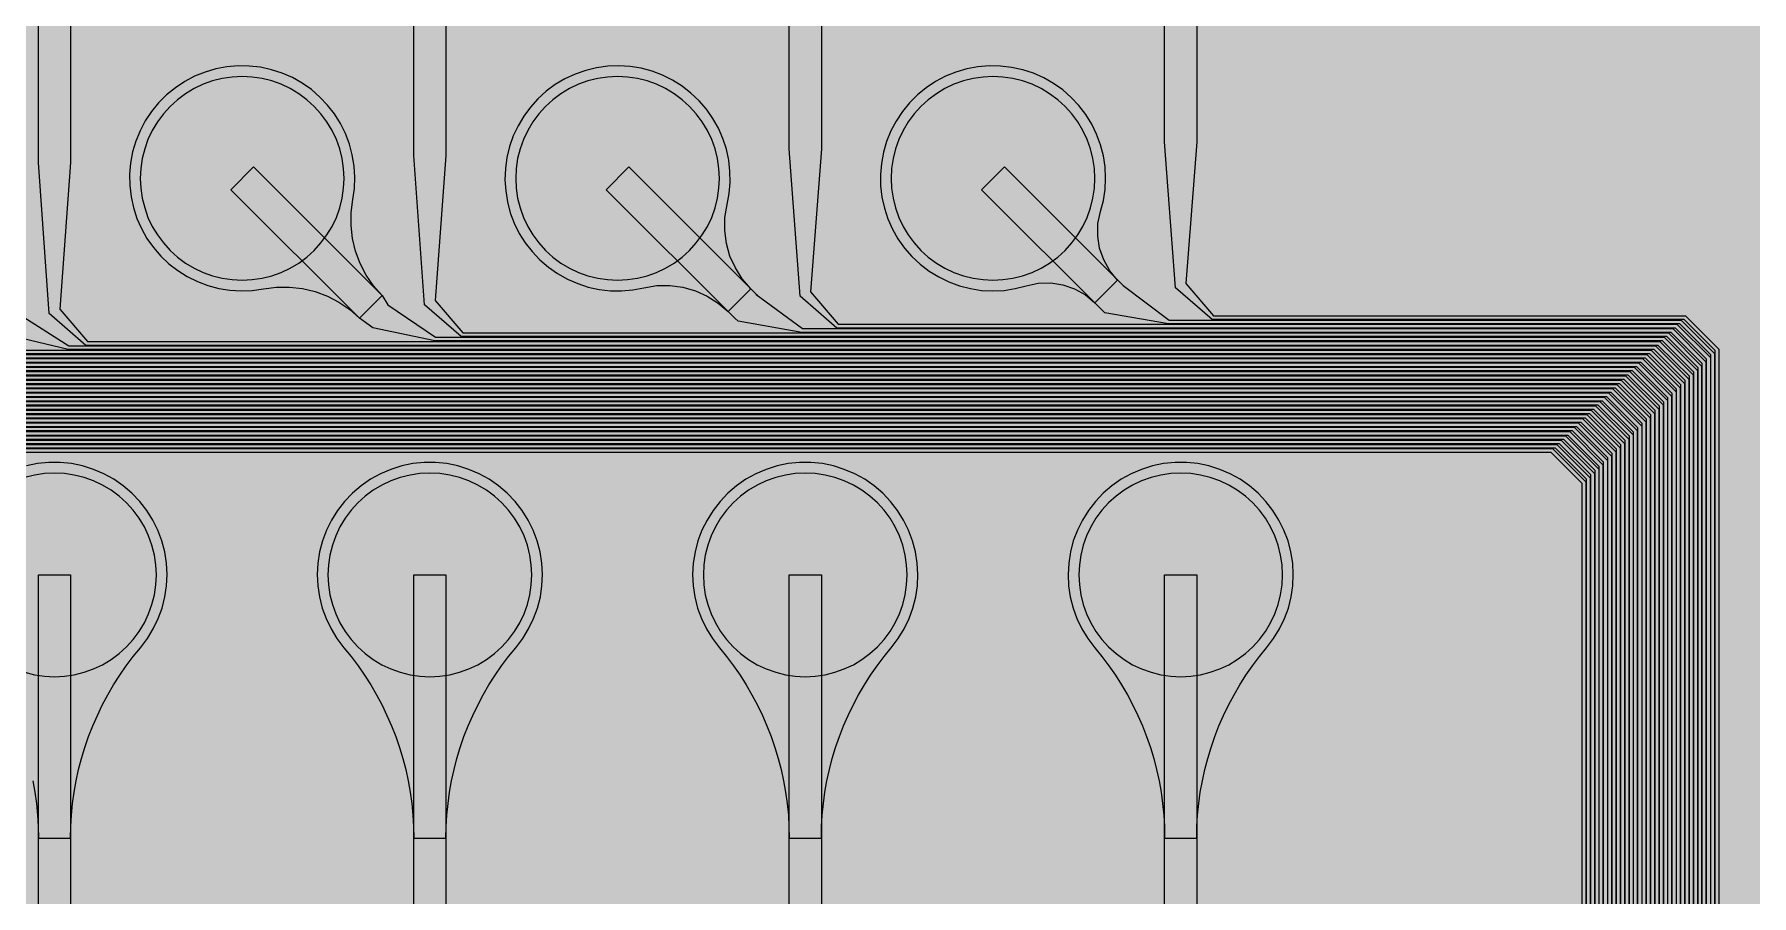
# Model space of a CAD drawing. Header units: metres. Extents: x -7231 to 10969, y -37556 to 1873.
# Drawn here: x 7913 to 9514, y -32340 to -31537 of the extents above; entities that cross this region are included whole.
import ezdxf

# ---------------------------------------------------------------- set-up
doc = ezdxf.new("R2010")
doc.units = ezdxf.units.M
for name, color, linetype in [('Metal1', 4, 'CONTINUOUS'), ('Metal2', 3, 'CONTINUOUS'), ('Polyimide', 7, 'CONTINUOUS'), ('Polyimide_Negative', 5, 'CONTINUOUS')]:
    doc.layers.add(name, color=color, linetype=linetype)

msp = doc.modelspace()

# ---------------------------------------------------------------- hatches: boundary and pattern name
at = {"layer": 'Polyimide'}
msp.add_hatch(color=7, dxfattribs=at).paths.add_polyline_path([(4065.7, -468), (4066.7, -502), (4068.5, -536), (4071.4, -570), (4075.5, -604), (4081, -638), (4088, -672), (4096.5, -706), (4106.6, -740), (4118.3, -774), (4131.6, -808), (4146.5, -842), (4162.9, -876), (4180.7, -910), (4199.8, -944), (4220.2, -978), (4241.7, -1012), (4264.2, -1046), (4287.5, -1080), (4311.5, -1114), (4336, -1148), (4360.9, -1182), (4385.9, -1216), (4410.9, -1250), (4435.7, -1284), (4460.2, -1318), (4484.2, -1352), (4507.5, -1385.9), (4530, -1419.9), (4551.5, -1453.9), (4571.9, -1487.9), (4591.1, -1521.9), (4608.9, -1555.9), (4625.3, -1589.9), (4640.1, -1623.9), (4653.4, -1657.9), (4665.1, -1691.9), (4675.2, -1725.9), (4683.7, -1759.9), (4690.7, -1793.9), (4696.2, -1827.9), (4700.3, -1861.9), (4703.2, -1895.9), (4705.1, -1929.9), (4706.1, -1963.9), (4706.4, -1997.9), (4706.5, -2031.9), (4706.5, -4793), (4710, -4838.4), (4720.2, -4882.7), (4737.1, -4925), (4760.1, -4964.2), (4788.9, -4999.5), (4822.6, -5030), (4860.5, -5055.1), (4901.8, -5074.2), (4901.8, -5074.2), (4970.7, -5105.2), (5034.7, -5145.3), (5092.8, -5193.5), (5143.8, -5249.2), (5186.9, -5311.2), (5221.2, -5378.4), (5246.2, -5449.7), (5261.4, -5523.7), (5266.5, -5599), (5261.4, -5674.3), (5246.2, -5748.3), (5221.2, -5819.6), (5186.9, -5886.8), (5143.8, -5948.8), (5092.8, -6004.5), (5034.7, -6052.7), (4970.7, -6092.8), (4901.8, -6123.8), (4860.5, -6142.9), (4822.6, -6168), (4788.9, -6198.5), (4760.1, -6233.8), (4737.1, -6273), (4720.2, -6315.3), (4710, -6359.6), (4706.5, -6405), (4706.5, -9221.5), (4710, -9266.9), (4720.2, -9311.2), (4737.1, -9353.5), (4760.1, -9392.7), (4788.9, -9428), (4822.6, -9458.5), (4860.5, -9483.6), (4901.8, -9502.7), (4970.7, -9533.7), (5034.7, -9573.8), (5092.8, -9622), (5143.8, -9677.7), (5186.9, -9739.7), (5221.2, -9806.9), (5246.2, -9878.2), (5261.4, -9952.2), (5266.5, -10027.5), (5261.4, -10102.8), (5246.2, -10176.8), (5221.2, -10248.1), (5186.9, -10315.3), (5143.8, -10377.3), (5092.8, -10433), (5034.7, -10481.2), (4970.7, -10521.3), (4901.8, -10552.3), (4860.5, -10571.4), (4822.6, -10596.5), (4788.9, -10627), (4760.1, -10662.3), (4737.1, -10701.5), (4720.2, -10743.8), (4710, -10788.1), (4706.5, -10833.5), (4706.5, -13650), (4710, -13695.4), (4720.2, -13739.7), (4737.1, -13782), (4760.1, -13821.2), (4788.9, -13856.5), (4822.6, -13887), (4860.5, -13912.1), (4901.8, -13931.2), (4970.7, -13962.2), (5034.7, -14002.2), (5092.8, -14050.5), (5143.8, -14106.2), (5186.9, -14168.2), (5221.2, -14235.4), (5246.2, -14306.7), (5261.4, -14380.7), (5266.5, -14456), (5261.4, -14531.3), (5246.2, -14605.3), (5221.2, -14676.5), (5186.9, -14743.8), (5143.8, -14805.8), (5092.8, -14861.5), (5034.7, -14909.7), (4970.7, -14949.8), (4901.8, -14980.8), (4860.5, -14999.9), (4822.6, -15025), (4788.9, -15055.5), (4760.1, -15090.8), (4737.1, -15130), (4720.2, -15172.3), (4710, -15216.6), (4706.5, -15262), (4706.5, -15456), (4720.9, -15750), (4764.1, -16041.3), (4835.7, -16326.8), (4934.9, -16604), (5060.7, -16870.2), (5212.1, -17122.7), (5387.5, -17359.2), (5585.2, -17577.3), (5803.3, -17775), (6039.8, -17950.4), (6292.3, -18101.8), (6558.4, -18227.6), (6835.6, -18326.8), (7121.2, -18398.3), (7412.4, -18441.5), (7706.5, -18456), (9969, -18456), (10047.4, -18459.8), (10125.1, -18471.4), (10201.2, -18490.4), (10275.2, -18516.9), (10346.1, -18550.5), (10413.5, -18590.8), (10476.5, -18637.6), (10534.7, -18690.3), (10587.4, -18748.5), (10634.2, -18811.5), (10674.5, -18878.9), (10708.1, -18949.8), (10734.6, -19023.8), (10753.6, -19099.9), (10765.2, -19177.6), (10769, -19256), (10769, -20895.8), (10730.2, -20951.4), (10694.6, -21009.1), (10662.2, -21068.6), (10633.2, -21129.9), (10607.6, -21192.7), (10585.5, -21256.7), (10566.9, -21322), (10552, -21388.1), (10540.8, -21455), (10533.4, -21522.3), (10529.6, -21590), (10529.6, -21657.8), (10533.4, -21725.5), (10540.8, -21792.9), (10552, -21859.7), (10566.9, -21925.9), (10585.5, -21991.1), (10607.6, -22055.2), (10633.2, -22117.9), (10662.2, -22179.2), (10694.6, -22238.7), (10730.2, -22296.4), (10769, -22352), (10769, -32454.2), (10728.7, -32510.5), (10691.7, -32568.9), (10658, -32629.3), (10627.8, -32691.6), (10601.2, -32755.4), (10578.2, -32820.7), (10558.9, -32887.1), (10543.4, -32954.5), (10531.8, -33022.7), (10524, -33091.4), (10520.1, -33160.5), (10520.1, -33229.7), (10524, -33298.8), (10531.8, -33367.5), (10543.4, -33435.7), (10558.9, -33503.1), (10578.2, -33569.5), (10601.2, -33634.8), (10627.8, -33698.6), (10658, -33760.8), (10691.7, -33821.3), (10728.7, -33879.7), (10769, -33936), (10769, -36556), (10765.2, -36634.4), (10753.6, -36712.1), (10734.6, -36788.2), (10708.1, -36862.1), (10674.5, -36933.1), (10634.2, -37000.5), (10587.4, -37063.5), (10534.7, -37121.7), (10476.5, -37174.4), (10413.5, -37221.2), (10346.1, -37261.5), (10275.2, -37295.1), (10201.2, -37321.6), (10125.1, -37340.6), (10047.4, -37352.1), (9969, -37356), (-6231, -37356), (-6309.4, -37352.1), (-6387.1, -37340.6), (-6463.2, -37321.6), (-6537.2, -37295.1), (-6608.1, -37261.5), (-6675.5, -37221.2), (-6738.5, -37174.4), (-6796.7, -37121.7), (-6849.4, -37063.5), (-6896.2, -37000.5), (-6936.5, -36933.1), (-6970.1, -36862.1), (-6996.6, -36788.2), (-7015.6, -36712.1), (-7027.2, -36634.4), (-7031, -36556), (-7031, -33936), (-6990.7, -33879.8), (-6953.7, -33821.3), (-6920, -33760.9), (-6889.8, -33698.6), (-6863.2, -33634.8), (-6840.2, -33569.5), (-6820.9, -33503.1), (-6805.4, -33435.7), (-6793.7, -33367.5), (-6785.9, -33298.8), (-6782, -33229.7), (-6782, -33160.5), (-6785.9, -33091.4), (-6793.7, -33022.7), (-6805.4, -32954.5), (-6820.9, -32887.1), (-6840.2, -32820.6), (-6863.2, -32755.4), (-6889.8, -32691.5), (-6920, -32629.3), (-6953.7, -32568.9), (-6990.7, -32510.4), (-7031, -32454.2), (-7031, -22364.8), (-6990.7, -22308.6), (-6953.7, -22250.1), (-6920, -22189.7), (-6889.8, -22127.5), (-6863.2, -22063.6), (-6840.2, -21998.4), (-6820.9, -21931.9), (-6805.4, -21864.5), (-6793.7, -21796.3), (-6785.9, -21727.6), (-6782, -21658.5), (-6782, -21589.3), (-6785.9, -21520.3), (-6793.7, -21451.5), (-6805.4, -21383.3), (-6820.9, -21315.9), (-6840.2, -21249.5), (-6863.2, -21184.2), (-6889.8, -21120.4), (-6920, -21058.1), (-6953.7, -20997.7), (-6990.7, -20939.3), (-7031, -20883), (-7031, -19256), (-7027.2, -19177.6), (-7015.6, -19099.9), (-6996.6, -19023.8), (-6970.1, -18949.8), (-6936.5, -18878.9), (-6896.2, -18811.5), (-6849.4, -18748.5), (-6796.7, -18690.3), (-6738.5, -18637.6), (-6675.5, -18590.8), (-6608.1, -18550.5), (-6537.2, -18516.9), (-6463.2, -18490.4), (-6387.1, -18471.4), (-6309.4, -18459.8), (-6231, -18456), (-3968.5, -18456), (-3674.4, -18441.5), (-3383.2, -18398.3), (-3097.6, -18326.8), (-2820.4, -18227.6), (-2554.3, -18101.8), (-2301.8, -17950.4), (-2065.3, -17775), (-1847.2, -17577.3), (-1649.5, -17359.2), (-1474.1, -17122.7), (-1322.7, -16870.2), (-1196.9, -16604), (-1097.7, -16326.8), (-1026.1, -16041.3), (-982.9, -15750), (-968.5, -15456), (-968.5, -15262), (-972, -15216.6), (-982.2, -15172.3), (-999.1, -15130), (-1022.1, -15090.8), (-1050.9, -15055.5), (-1084.6, -15025), (-1122.5, -14999.9), (-1163.8, -14980.8), (-1232.7, -14949.8), (-1296.7, -14909.7), (-1354.8, -14861.5), (-1405.8, -14805.8), (-1448.9, -14743.8), (-1483.2, -14676.5), (-1508.2, -14605.3), (-1523.4, -14531.3), (-1528.5, -14456), (-1523.4, -14380.7), (-1508.2, -14306.7), (-1483.2, -14235.4), (-1448.9, -14168.2), (-1405.8, -14106.2), (-1354.8, -14050.5), (-1296.7, -14002.2), (-1232.7, -13962.2), (-1163.8, -13931.2), (-1122.5, -13912.1), (-1084.6, -13887), (-1050.9, -13856.5), (-1022.1, -13821.2), (-999.1, -13782), (-982.2, -13739.7), (-972, -13695.4), (-968.5, -13650), (-968.5, -12309.6), (-972, -12264.3), (-982.2, -12219.9), (-999.1, -12177.7), (-1022.1, -12138.5), (-1050.9, -12103.2), (-1084.6, -12072.6), (-1122.5, -12047.5), (-1163.8, -12028.5), (-1232.7, -11997.4), (-1296.7, -11957.4), (-1354.8, -11909.1), (-1405.8, -11853.5), (-1448.9, -11791.5), (-1483.2, -11724.2), (-1508.2, -11653), (-1523.4, -11579), (-1528.5, -11503.7), (-1523.4, -11428.3), (-1508.2, -11354.4), (-1483.2, -11283.1), (-1448.9, -11215.9), (-1405.8, -11153.8), (-1354.8, -11098.2), (-1296.7, -11049.9), (-1232.7, -11009.9), (-1163.8, -10978.8), (-1122.5, -10959.8), (-1084.6, -10934.7), (-1050.9, -10904.1), (-1022.1, -10868.9), (-999.1, -10829.6), (-982.2, -10787.4), (-972, -10743), (-968.5, -10697.7), (-968.5, -9357.3), (-972, -9311.9), (-982.2, -9267.6), (-999.1, -9225.4), (-1022.1, -9186.1), (-1050.9, -9150.8), (-1084.6, -9120.3), (-1122.5, -9095.2), (-1163.8, -9076.2), (-1163.8, -9076.2), (-1232.7, -9045.1), (-1296.7, -9005.1), (-1354.8, -8956.8), (-1405.8, -8901.1), (-1448.9, -8839.1), (-1483.2, -8771.9), (-1508.2, -8700.6), (-1523.4, -8626.7), (-1528.5, -8551.3), (-1523.4, -8476), (-1508.2, -8402), (-1483.2, -8330.8), (-1448.9, -8263.5), (-1405.8, -8201.5), (-1354.8, -8145.9), (-1296.7, -8097.6), (-1232.7, -8057.6), (-1163.8, -8026.5), (-1163.8, -8026.5), (-1122.5, -8007.4), (-1084.6, -7982.4), (-1050.9, -7951.8), (-1022.1, -7916.5), (-999.1, -7877.3), (-982.2, -7835), (-972, -7790.7), (-968.5, -7745.4), (-968.5, -6405), (-972, -6359.6), (-982.2, -6315.3), (-999.1, -6273), (-1022.1, -6233.8), (-1050.9, -6198.5), (-1084.6, -6168), (-1122.5, -6142.9), (-1163.8, -6123.8), (-1163.8, -6123.8), (-1232.7, -6092.8), (-1296.7, -6052.7), (-1354.8, -6004.5), (-1405.8, -5948.8), (-1448.9, -5886.8), (-1483.2, -5819.6), (-1508.2, -5748.3), (-1523.4, -5674.3), (-1528.5, -5599), (-1523.4, -5523.7), (-1508.2, -5449.7), (-1483.2, -5378.4), (-1448.9, -5311.2), (-1405.8, -5249.2), (-1354.8, -5193.5), (-1296.7, -5145.3), (-1232.7, -5105.2), (-1163.8, -5074.2), (-1163.8, -5074.2), (-1122.5, -5055.1), (-1084.6, -5030), (-1050.9, -4999.5), (-1022.1, -4964.2), (-999.1, -4925), (-982.2, -4882.7), (-972, -4838.4), (-968.5, -4793), (-968.5, -2031.9), (-968.4, -1997.9), (-968.1, -1963.9), (-967.1, -1929.9), (-965.2, -1895.9), (-962.2, -1861.9), (-958, -1827.9), (-952.4, -1793.9), (-945.3, -1759.9), (-936.6, -1725.9), (-926.4, -1691.9), (-914.4, -1657.9), (-900.9, -1623.9), (-885.7, -1589.9), (-869.1, -1555.9), (-850.9, -1521.9), (-831.4, -1487.9), (-810.6, -1453.9), (-788.7, -1419.9), (-765.8, -1385.9), (-742.1, -1352), (-717.6, -1318), (-692.7, -1284), (-667.4, -1250), (-641.9, -1216), (-616.4, -1182), (-591.1, -1148), (-566.1, -1114), (-541.7, -1080), (-517.9, -1046), (-495, -1012), (-473.1, -978), (-452.4, -944), (-432.8, -910), (-414.7, -876), (-398, -842), (-382.9, -808), (-369.3, -774), (-357.4, -740), (-347.1, -706), (-338.4, -672), (-331.3, -638), (-325.7, -604), (-321.5, -570), (-318.6, -536), (-316.7, -502), (-315.7, -468), (-315.3, -434), (-315.2, -400), (-315.2, 401), (-315.2, 451), (-315.2, 1644), (-270.2, 1644), (-270, 1637.1), (-269.4, 1630.3), (-268.2, 1623.5), (-266.7, 1616.8), (-264.7, 1610.2), (-262.3, 1603.8), (-259.4, 1597.6), (-256.2, 1591.5), (-252.6, 1585.7), (-248.6, 1580.1), (-244.2, 1574.8), (-239.5, 1569.8), (-234.5, 1565.1), (-229.2, 1560.7), (-223.6, 1556.7), (-217.8, 1553.1), (-211.7, 1549.8), (-205.4, 1547), (-199, 1544.6), (-192.4, 1542.6), (-185.7, 1541), (-179, 1539.9), (-172.1, 1539.2), (-165.2, 1539), (-158.4, 1539.2), (-151.5, 1539.9), (-144.8, 1541), (-138.1, 1542.6), (-131.5, 1544.6), (-125.1, 1547), (-118.8, 1549.8), (-112.8, 1553.1), (-106.9, 1556.7), (-101.3, 1560.7), (-96, 1565.1), (-91, 1569.8), (-86.3, 1574.8), (-81.9, 1580.1), (-77.9, 1585.7), (-74.3, 1591.5), (-71.1, 1597.6), (-68.2, 1603.8), (-65.8, 1610.2), (-63.8, 1616.8), (-62.3, 1623.5), (-61.1, 1630.3), (-60.5, 1637.1), (-60.2, 1644), (1853, 1644), (1853, 1573), (3815.2, 1573), (3815.5, 1579.5), (3816.1, 1586.1), (3817.2, 1592.5), (3818.7, 1598.9), (3820.6, 1605.1), (3822.9, 1611.3), (3825.6, 1617.2), (3828.6, 1623), (3832.1, 1628.6), (3835.9, 1633.9), (3840.1, 1638.9), (3844.5, 1643.7), (3849.3, 1648.2), (3854.4, 1652.3), (3859.7, 1656.1), (3865.2, 1659.6), (3871, 1662.7), (3877, 1665.4), (3883.1, 1667.7), (3889.4, 1669.6), (3895.7, 1671.1), (3902.2, 1672.1), (3908.7, 1672.8), (3915.2, 1673), (3921.8, 1672.8), (3928.3, 1672.1), (3934.8, 1671.1), (3941.1, 1669.6), (3947.4, 1667.7), (3953.5, 1665.4), (3959.5, 1662.7), (3965.2, 1659.6), (3970.8, 1656.1), (3976.1, 1652.3), (3981.2, 1648.2), (3986, 1643.7), (3990.4, 1638.9), (3994.6, 1633.9), (3998.4, 1628.6), (4001.9, 1623), (4004.9, 1617.2), (4007.6, 1611.3), (4009.9, 1605.1), (4011.8, 1598.9), (4013.3, 1592.5), (4014.4, 1586.1), (4015, 1579.5), (4015.2, 1573), (4065.2, 1573), (4065.2, 451), (4065.2, 401), (4065.2, -400), (4065.3, -434), (4065.7, -468)])

# ---------------------------------------------------------------- linework, layer by layer
at = {"layer": 'Metal1'}
for points in [[(2128.8, -19211.9), (2128.8, -33202.3), (2157.7, -33231.3), (9450.8, -33231.3), (9479.8, -33202.3), (9479.8, -31831.7), (9450.8, -31802.8), (9010.8, -31802.8), (8976.6, -31773), (8966.5, -31636.9), (8966.5, -30931), (8996.5, -30931), (8996.5, -31636.9), (8986.4, -31769), (9012.2, -31799.2), (9452.2, -31799.2), (9483.2, -31830.3), (9483.2, -33203.7), (9452.2, -33234.8), (2156.3, -33234.8), (2125.2, -33203.7), (2125.2, -19211.9)], [(2136.8, -19211.9), (2136.8, -33194.3), (2165.7, -33223.2), (9442.8, -33223.2), (9471.8, -33194.3), (9471.8, -31839.7), (9442.8, -31810.7), (8660.8, -31810.7), (8626.6, -31781), (8616.5, -31643.3), (8616.5, -30931), (8646.5, -30931), (8646.5, -31643.3), (8636.4, -31777), (8662.2, -31807.2), (9444.2, -31807.2), (9475.3, -31838.3), (9475.3, -33195.7), (9444.2, -33226.8), (2164.3, -33226.8), (2133.2, -33195.7), (2133.2, -19211.9)], [(2144.8, -19211.9), (2144.8, -33186.3), (2173.7, -33215.3), (9434.8, -33215.3), (9463.8, -33186.3), (9463.8, -31847.7), (9434.8, -31818.7), (8310.8, -31818.7), (8276.6, -31789), (8266.5, -31649.7), (8266.5, -30931), (8296.5, -30931), (8296.5, -31649.7), (8286.4, -31785), (8312.2, -31815.2), (9436.2, -31815.2), (9467.2, -31846.3), (9467.2, -33187.7), (9436.2, -33218.8), (2172.3, -33218.8), (2141.2, -33187.7), (2141.2, -19211.9)], [(2152.8, -19211.9), (2152.8, -33178.3), (2181.7, -33207.2), (9426.8, -33207.2), (9455.8, -33178.3), (9455.8, -31855.7), (9426.8, -31826.8), (7960.8, -31826.8), (7926.6, -31797), (7916.5, -31656.1), (7916.5, -30931), (7946.5, -30931), (7946.5, -31656.1), (7936.4, -31793), (7962.2, -31823.2), (9428.2, -31823.2), (9459.3, -31854.3), (9459.3, -33179.7), (9428.2, -33210.8), (2180.3, -33210.8), (2149.2, -33179.7), (2149.2, -19211.9)], [(2160.8, -19211.9), (2160.8, -33170.3), (2189.7, -33199.3), (9418.8, -33199.3), (9447.8, -33170.3), (9447.8, -31863.7), (9418.8, -31834.8), (7610.8, -31834.8), (7576.7, -31805), (7566.5, -31662.5), (7566.5, -30931), (7596.5, -30931), (7596.5, -31662.5), (7586.3, -31801), (7612.2, -31831.2), (9420.2, -31831.2), (9451.2, -31862.3), (9451.2, -33171.7), (9420.2, -33202.8), (2188.3, -33202.8), (2157.2, -33171.7), (2157.2, -19211.9)], [(2168.8, -19211.9), (2168.8, -33162.3), (2197.7, -33191.3), (9410.8, -33191.3), (9439.8, -33162.3), (9439.8, -31871.7), (9410.8, -31842.7), (7260.8, -31842.7), (7226.7, -31813), (7216.5, -31668.9), (7216.5, -30931), (7246.5, -30931), (7246.5, -31668.9), (7236.3, -31809), (7262.2, -31839.2), (9412.2, -31839.2), (9443.3, -31870.3), (9443.3, -33163.7), (9412.2, -33194.8), (2196.3, -33194.8), (2165.2, -33163.7), (2165.2, -19211.9)], [(2176.8, -19211.9), (2176.8, -33154.3), (2205.7, -33183.2), (9402.8, -33183.2), (9431.8, -33154.3), (9431.8, -31879.7), (9402.8, -31850.7), (6910.8, -31850.7), (6876.7, -31821), (6866.5, -31675.3), (6866.5, -30931), (6896.5, -30931), (6896.5, -31675.3), (6886.3, -31817), (6912.2, -31847.2), (9404.2, -31847.2), (9435.2, -31878.3), (9435.2, -33155.7), (9404.2, -33186.8), (2204.3, -33186.8), (2173.2, -33155.7), (2173.2, -19211.9)], [(2184.8, -19211.9), (2184.8, -33146.3), (2213.7, -33175.3), (9394.8, -33175.3), (9423.8, -33146.3), (9423.8, -31887.7), (9394.8, -31858.8), (6560.8, -31858.8), (6526.8, -31829), (6516.5, -31681.7), (6516.5, -30931), (6546.5, -30931), (6546.5, -31681.7), (6536.2, -31825), (6562.2, -31855.2), (9396.2, -31855.2), (9427.3, -31886.3), (9427.3, -33147.7), (9396.2, -33178.8), (2212.3, -33178.8), (2181.2, -33147.7), (2181.2, -19211.9)], [(2192.8, -19211.9), (2192.8, -33138.3), (2221.7, -33167.3), (9386.8, -33167.3), (9415.8, -33138.3), (9415.8, -31895.7), (9386.8, -31866.8), (6210.8, -31866.8), (6176.8, -31837), (6166.5, -31688.1), (6166.5, -30931), (6196.5, -30931), (6196.5, -31688.1), (6186.2, -31833), (6212.2, -31863.2), (9388.2, -31863.2), (9419.2, -31894.3), (9419.2, -33139.7), (9388.2, -33170.8), (2220.3, -33170.8), (2189.2, -33139.7), (2189.2, -19211.9)], [(2200.8, -19211.9), (2200.8, -33130.3), (2229.7, -33159.2), (9378.8, -33159.2), (9407.8, -33130.3), (9407.8, -31903.7), (9378.8, -31874.7), (5860.8, -31874.7), (5826.8, -31844.9), (5816.5, -31694.5), (5816.5, -30931), (5846.5, -30931), (5846.5, -31694.5), (5836.2, -31841.1), (5862.2, -31871.2), (9380.2, -31871.2), (9411.3, -31902.3), (9411.3, -33131.7), (9380.2, -33162.8), (2228.3, -33162.8), (2197.2, -33131.7), (2197.2, -19211.9)], [(2208.8, -19211.9), (2208.8, -33122.3), (2237.7, -33151.3), (9370.8, -33151.3), (9399.8, -33122.3), (9399.8, -31911.7), (9370.8, -31882.7), (5510.8, -31882.7), (5476.8, -31852.9), (5466.5, -31700.9), (5466.5, -30931), (5496.5, -30931), (5496.5, -31700.9), (5486.2, -31849.1), (5512.2, -31879.2), (9372.2, -31879.2), (9403.2, -31910.3), (9403.2, -33123.7), (9372.2, -33154.8), (2236.3, -33154.8), (2205.2, -33123.7), (2205.2, -19211.9)], [(2216.8, -19211.9), (2216.8, -33114.3), (2245.7, -33143.2), (9362.8, -33143.2), (9391.8, -33114.3), (9391.8, -31919.7), (9362.8, -31890.8), (5160.8, -31890.8), (5126.9, -31860.9), (5116.5, -31707.3), (5116.5, -30931), (5146.5, -30931), (5146.5, -31707.3), (5136.1, -31857.1), (5162.2, -31887.2), (9364.2, -31887.2), (9395.3, -31918.3), (9395.3, -33115.7), (9364.2, -33146.8), (2244.3, -33146.8), (2213.2, -33115.7), (2213.2, -19211.9)], [(2224.8, -19211.9), (2224.8, -33106.3), (2253.7, -33135.3), (9354.8, -33135.3), (9383.8, -33106.3), (9383.8, -31927.7), (9354.8, -31898.8), (4810.8, -31898.8), (4776.9, -31868.9), (4766.5, -31713.7), (4766.5, -30931), (4796.5, -30931), (4796.5, -31713.7), (4786.1, -31865.1), (4812.2, -31895.2), (9356.2, -31895.2), (9387.2, -31926.3), (9387.2, -33107.7), (9356.2, -33138.8), (2252.3, -33138.8), (2221.2, -33107.7), (2221.2, -19211.9)], [(2232.8, -19211.9), (2232.8, -33098.3), (2261.7, -33127.3), (9346.8, -33127.3), (9375.8, -33098.3), (9375.8, -31935.7), (9346.8, -31906.7), (4460.8, -31906.7), (4426.9, -31876.9), (4416.5, -31720.1), (4416.5, -30931), (4446.5, -30931), (4446.5, -31720.1), (4436.1, -31873.1), (4462.2, -31903.2), (9348.2, -31903.2), (9379.3, -31934.3), (9379.3, -33099.7), (9348.2, -33130.8), (2260.3, -33130.8), (2229.2, -33099.7), (2229.2, -19211.9)], [(2240.8, -19211.9), (2240.8, -33090.3), (2269.7, -33119.2), (9338.8, -33119.2), (9367.8, -33090.3), (9367.8, -31943.7), (9338.8, -31914.7), (4110.8, -31914.7), (4076.9, -31884.9), (4066.5, -31726.5), (4066.5, -30931), (4096.5, -30931), (4096.5, -31726.5), (4086.1, -31881.1), (4112.2, -31911.2), (9340.2, -31911.2), (9371.2, -31942.3), (9371.2, -33091.7), (9340.2, -33122.8), (2268.3, -33122.8), (2237.2, -33091.7), (2237.2, -19211.9)], [(2248.8, -19211.9), (2248.8, -33082.3), (2277.7, -33111.3), (9330.8, -33111.3), (9359.8, -33082.3), (9359.8, -31951.7), (9330.8, -31922.8), (3760.8, -31922.8), (3726.9, -31892.9), (3716.5, -31732.9), (3716.5, -30931), (3746.5, -30931), (3746.5, -31732.9), (3736.1, -31889.1), (3762.2, -31919.2), (9332.2, -31919.2), (9363.3, -31950.3), (9363.3, -33083.7), (9332.2, -33114.8), (2276.3, -33114.8), (2245.2, -33083.7), (2245.2, -19211.9)], [(2256.8, -19211.9), (2256.8, -33074.3), (2285.7, -33103.3), (8950.8, -33103.3), (8977.1, -33073.2), (8966.5, -32902.1), (8966.5, -32041), (8996.5, -32041), (8996.5, -32902.1), (8985.9, -33076.8), (8952.2, -33106.8), (2284.3, -33106.8), (2253.2, -33075.7), (2253.2, -19211.9)], [(2264.8, -19211.9), (2264.8, -33066.3), (2293.7, -33095.2), (8600.8, -33095.2), (8627.1, -33065.2), (8616.5, -32895.7), (8616.5, -32041), (8646.5, -32041), (8646.5, -32895.7), (8635.9, -33068.8), (8602.2, -33098.8), (2292.3, -33098.8), (2261.2, -33067.7), (2261.2, -19211.9)], [(2272.8, -19211.9), (2272.8, -33058.3), (2301.7, -33087.2), (8250.8, -33087.2), (8277.1, -33057.2), (8266.5, -32889.3), (8266.5, -32041), (8296.5, -32041), (8296.5, -32889.3), (8285.9, -33060.8), (8252.2, -33090.8), (2300.3, -33090.8), (2269.2, -33059.7), (2269.2, -19211.9)], [(2280.8, -19211.9), (2280.8, -33050.3), (2309.7, -33079.2), (7900.8, -33079.2), (7927.1, -33049.2), (7916.5, -32882.9), (7916.5, -32041), (7946.5, -32041), (7946.5, -32882.9), (7935.9, -33052.8), (7902.2, -33082.8), (2308.3, -33082.8), (2277.2, -33051.7), (2277.2, -19211.9)], [(7911.3, -32233.2), (7913.2, -32243.8), (7914.6, -32254.4), (7915.7, -32265.1), (7916.3, -32275.8), (7916.5, -32286.6), (7946.5, -32286.6), (7946.5, -32286.6), (7946.7, -32275.8), (7947.3, -32265.1), (7948.4, -32254.4), (7949.8, -32243.8), (7951.7, -32233.2), (7954, -32222.7), (7956.7, -32212.4), (7959.8, -32202.1), (7963.3, -32191.9), (7967.2, -32181.9), (7971.5, -32172.1), (7976.1, -32162.4), (7981.2, -32152.9), (7986.6, -32143.6), (7992.3, -32134.6), (7998.4, -32125.8), (8004.9, -32117.2), (8011.6, -32108.9), (8018.1, -32100.4), (8023.6, -32091.4), (8028.2, -32081.8), (8031.9, -32071.9), (8034.5, -32061.6), (8036, -32051.1), (8036.5, -32040.5), (8035.9, -32029.9), (8034.3, -32019.4), (8031.6, -32009.2), (8027.8, -31999.3), (8023.1, -31989.8), (8017.5, -31980.8), (8011, -31972.4), (8003.7, -31964.7), (7995.6, -31957.8), (7986.9, -31951.8), (7977.6, -31946.7), (7967.9, -31942.5), (7957.7, -31939.3), (7947.4, -31937.2), (7936.8, -31936.1), (7926.2, -31936.1), (7915.6, -31937.2), (7905.3, -31939.3)]]:
    msp.add_lwpolyline(points, dxfattribs=at)
for points in [[(8296.5, -32286.6), (8296.7, -32275.8), (8297.3, -32265.1), (8298.4, -32254.4), (8299.8, -32243.8), (8301.7, -32233.2), (8304, -32222.7), (8306.7, -32212.4), (8309.8, -32202.1), (8313.3, -32191.9), (8317.2, -32181.9), (8321.5, -32172.1), (8326.1, -32162.4), (8331.2, -32152.9), (8336.6, -32143.6), (8342.3, -32134.6), (8348.4, -32125.8), (8354.9, -32117.2), (8361.6, -32108.9), (8368.1, -32100.4), (8373.6, -32091.4), (8378.2, -32081.8), (8381.9, -32071.9), (8384.5, -32061.6), (8386, -32051.1), (8386.5, -32040.5), (8385.9, -32029.9), (8384.3, -32019.4), (8381.6, -32009.2), (8377.8, -31999.3), (8373.1, -31989.8), (8367.5, -31980.8), (8361, -31972.4), (8353.7, -31964.7), (8345.6, -31957.8), (8336.9, -31951.8), (8327.6, -31946.7), (8317.9, -31942.5), (8307.7, -31939.3), (8297.4, -31937.2), (8286.8, -31936.1), (8276.2, -31936.1), (8265.6, -31937.2), (8255.3, -31939.3), (8245.1, -31942.5), (8235.4, -31946.7), (8226.1, -31951.8), (8217.4, -31957.8), (8209.3, -31964.7), (8202, -31972.4), (8195.5, -31980.8), (8189.9, -31989.8), (8185.2, -31999.3), (8181.4, -32009.2), (8178.7, -32019.4), (8177.1, -32029.9), (8176.5, -32040.5), (8177, -32051.1), (8178.5, -32061.6), (8181.1, -32071.9), (8184.8, -32081.8), (8189.4, -32091.4), (8194.9, -32100.4), (8201.4, -32108.9), (8208.1, -32117.2), (8214.6, -32125.8), (8220.7, -32134.6), (8226.4, -32143.6), (8231.8, -32152.9), (8236.9, -32162.4), (8241.5, -32172.1), (8245.8, -32181.9), (8249.7, -32191.9), (8253.2, -32202.1), (8256.3, -32212.4), (8259, -32222.7), (8261.3, -32233.2), (8263.2, -32243.8), (8264.6, -32254.4), (8265.7, -32265.1), (8266.3, -32275.8), (8266.5, -32286.6), (8296.5, -32286.6)], [(8646.5, -32286.6), (8646.7, -32275.8), (8647.3, -32265.1), (8648.4, -32254.4), (8649.8, -32243.8), (8651.7, -32233.2), (8654, -32222.7), (8656.7, -32212.4), (8659.8, -32202.1), (8663.3, -32191.9), (8667.2, -32181.9), (8671.5, -32172.1), (8676.1, -32162.4), (8681.2, -32152.9), (8686.6, -32143.6), (8692.3, -32134.6), (8698.4, -32125.8), (8704.9, -32117.2), (8711.6, -32108.9), (8718.1, -32100.4), (8723.6, -32091.4), (8728.2, -32081.8), (8731.9, -32071.9), (8734.5, -32061.6), (8736, -32051.1), (8736.5, -32040.5), (8735.9, -32029.9), (8734.3, -32019.4), (8731.6, -32009.2), (8727.8, -31999.3), (8723.1, -31989.8), (8717.5, -31980.8), (8711, -31972.4), (8703.7, -31964.7), (8695.6, -31957.8), (8686.9, -31951.8), (8677.6, -31946.7), (8667.9, -31942.5), (8657.7, -31939.3), (8647.4, -31937.2), (8636.8, -31936.1), (8626.2, -31936.1), (8615.6, -31937.2), (8605.3, -31939.3), (8595.1, -31942.5), (8585.4, -31946.7), (8576.1, -31951.8), (8567.4, -31957.8), (8559.3, -31964.7), (8552, -31972.4), (8545.5, -31980.8), (8539.9, -31989.8), (8535.2, -31999.3), (8531.4, -32009.2), (8528.7, -32019.4), (8527.1, -32029.9), (8526.5, -32040.5), (8527, -32051.1), (8528.5, -32061.6), (8531.1, -32071.9), (8534.8, -32081.8), (8539.4, -32091.4), (8544.9, -32100.4), (8551.4, -32108.9), (8558.1, -32117.2), (8564.6, -32125.8), (8570.7, -32134.6), (8576.4, -32143.6), (8581.8, -32152.9), (8586.9, -32162.4), (8591.5, -32172.1), (8595.8, -32181.9), (8599.7, -32191.9), (8603.2, -32202.1), (8606.3, -32212.4), (8609, -32222.7), (8611.3, -32233.2), (8613.2, -32243.8), (8614.6, -32254.4), (8615.7, -32265.1), (8616.3, -32275.8), (8616.5, -32286.6), (8646.5, -32286.6)], [(8996.5, -32286.6), (8996.7, -32275.8), (8997.3, -32265.1), (8998.4, -32254.4), (8999.8, -32243.8), (9001.7, -32233.2), (9004, -32222.7), (9006.7, -32212.4), (9009.8, -32202.1), (9013.3, -32191.9), (9017.2, -32181.9), (9021.5, -32172.1), (9026.1, -32162.4), (9031.2, -32152.9), (9036.6, -32143.6), (9042.3, -32134.6), (9048.4, -32125.8), (9054.9, -32117.2), (9061.6, -32108.9), (9068.1, -32100.4), (9073.6, -32091.4), (9078.2, -32081.8), (9081.9, -32071.9), (9084.5, -32061.6), (9086, -32051.1), (9086.5, -32040.5), (9085.9, -32029.9), (9084.3, -32019.4), (9081.6, -32009.2), (9077.8, -31999.3), (9073.1, -31989.8), (9067.5, -31980.8), (9061, -31972.4), (9053.7, -31964.7), (9045.6, -31957.8), (9036.9, -31951.8), (9027.6, -31946.7), (9017.9, -31942.5), (9007.7, -31939.3), (8997.4, -31937.2), (8986.8, -31936.1), (8976.2, -31936.1), (8965.6, -31937.2), (8955.3, -31939.3), (8945.1, -31942.5), (8935.4, -31946.7), (8926.1, -31951.8), (8917.4, -31957.8), (8909.3, -31964.7), (8902, -31972.4), (8895.5, -31980.8), (8889.9, -31989.8), (8885.2, -31999.3), (8881.4, -32009.2), (8878.7, -32019.4), (8877.1, -32029.9), (8876.5, -32040.5), (8877, -32051.1), (8878.5, -32061.6), (8881.1, -32071.9), (8884.8, -32081.8), (8889.4, -32091.4), (8894.9, -32100.4), (8901.4, -32108.9), (8908.1, -32117.2), (8914.6, -32125.8), (8920.7, -32134.6), (8926.4, -32143.6), (8931.8, -32152.9), (8936.9, -32162.4), (8941.5, -32172.1), (8945.8, -32181.9), (8949.7, -32191.9), (8953.2, -32202.1), (8956.3, -32212.4), (8959, -32222.7), (8961.3, -32233.2), (8963.2, -32243.8), (8964.6, -32254.4), (8965.7, -32265.1), (8966.3, -32275.8), (8966.5, -32286.6), (8996.5, -32286.6)]]:
    msp.add_lwpolyline(points, close=True, dxfattribs=at)
at = {"layer": 'Metal2'}
for points in [[(2132.8, -19211.9), (2132.8, -33198.3), (2161.7, -33227.3), (9446.8, -33227.3), (9475.8, -33198.3), (9475.8, -31835.7), (9446.8, -31806.8), (8970.2, -31806.8), (8910.8, -31796.5), (8795.9, -31681.6), (8817.1, -31660.4), (8927.8, -31771.1), (8970.8, -31803.2), (9448.2, -31803.2), (9479.3, -31834.3), (9479.3, -33199.7), (9448.2, -33230.8), (2160.3, -33230.8), (2129.2, -33199.7), (2129.2, -19211.9)], [(2140.8, -19211.9), (2140.8, -33190.3), (2169.7, -33219.2), (9438.8, -33219.2), (9467.8, -33190.3), (9467.8, -31843.7), (9438.8, -31814.8), (8628.2, -31814.8), (8568.9, -31804.3), (8565.9, -31801.6), (8445.9, -31681.6), (8467.1, -31660.4), (8587.1, -31780.4), (8585.6, -31779.3), (8628.8, -31811.2), (9440.2, -31811.2), (9471.2, -31842.3), (9471.2, -33191.7), (9440.2, -33222.8), (2168.3, -33222.8), (2137.2, -33191.7), (2137.2, -19211.9)], [(2148.8, -19211.9), (2148.8, -33182.3), (2177.7, -33211.2), (9430.8, -33211.2), (9459.8, -33182.3), (9459.8, -31851.7), (9430.8, -31822.7), (8286.2, -31822.7), (8228.2, -31810.4), (8215.9, -31801.6), (8095.9, -31681.6), (8117.1, -31660.4), (8237.1, -31780.4), (8242.4, -31789.1), (8286.8, -31819.2), (9432.2, -31819.2), (9463.2, -31850.3), (9463.2, -33183.7), (9432.2, -33214.8), (2176.3, -33214.8), (2145.2, -33183.7), (2145.2, -19211.9)], [(2156.8, -19211.9), (2156.8, -33174.3), (2185.7, -33203.3), (9422.8, -33203.3), (9451.8, -33174.3), (9451.8, -31859.7), (9422.8, -31830.7), (7944.2, -31830.7), (7887, -31817.1), (7865.9, -31801.6), (7745.9, -31681.6), (7767.1, -31660.4), (7887.1, -31780.4), (7899.5, -31798.4), (7944.8, -31827.2), (9424.2, -31827.2), (9455.2, -31858.3), (9455.2, -33175.7), (9424.2, -33206.8), (2184.3, -33206.8), (2153.2, -33175.7), (2153.2, -19211.9)], [(2164.8, -19211.9), (2164.8, -33166.3), (2193.7, -33195.2), (9414.8, -33195.2), (9443.8, -33166.3), (9443.8, -31867.7), (9414.8, -31838.8), (7602.2, -31838.8), (7545.7, -31824.2), (7515.9, -31801.6), (7395.9, -31681.6), (7417.1, -31660.4), (7537.1, -31780.4), (7556.9, -31807.4), (7602.8, -31835.2), (9416.2, -31835.2), (9447.2, -31866.3), (9447.2, -33167.7), (9416.2, -33198.8), (2192.3, -33198.8), (2161.2, -33167.7), (2161.2, -19211.9)], [(2172.8, -19211.9), (2172.8, -33158.3), (2201.7, -33187.3), (9406.8, -33187.3), (9435.8, -33158.3), (9435.8, -31875.7), (9406.8, -31846.8), (7260.2, -31846.8), (7204.2, -31831.4), (7165.9, -31801.6), (7045.9, -31681.6), (7067.1, -31660.4), (7187.1, -31780.4), (7214.4, -31816.2), (7260.8, -31843.2), (9408.2, -31843.2), (9439.2, -31874.3), (9439.2, -33159.7), (9408.2, -33190.8), (2200.3, -33190.8), (2169.2, -33159.7), (2169.2, -19211.9)], [(2180.8, -19211.9), (2180.8, -33150.3), (2209.7, -33179.3), (9398.8, -33179.3), (9427.8, -33150.3), (9427.8, -31883.7), (9398.8, -31854.7), (6877.3, -31854.7), (6822.7, -31837.4), (6798.7, -31814.3), (6694.6, -31680.2), (6718.4, -31661.8), (6822.4, -31795.9), (6835.9, -31821.2), (6878.1, -31851.2), (9400.2, -31851.2), (9431.2, -31882.3), (9431.2, -33151.7), (9400.2, -33182.8), (2208.3, -33182.8), (2177.2, -33151.7), (2177.2, -19211.9)], [(2188.8, -19211.9), (2188.8, -33142.3), (2217.7, -33171.2), (9390.8, -33171.2), (9419.8, -33142.3), (9419.8, -31891.7), (9390.8, -31862.7), (6527.3, -31862.7), (6473.5, -31844.5), (6445.7, -31816.2), (6344.5, -31679.9), (6368.5, -31662.1), (6469.8, -31798.3), (6486.2, -31829.4), (6528.1, -31859.2), (9392.2, -31859.2), (9423.2, -31890.3), (9423.2, -33143.7), (9392.2, -33174.8), (2216.3, -33174.8), (2185.2, -33143.7), (2185.2, -19211.9)], [(2196.8, -19211.9), (2196.8, -33134.3), (2225.7, -33163.3), (9382.8, -33163.3), (9411.8, -33134.3), (9411.8, -31899.7), (9382.8, -31870.8), (6177.3, -31870.8), (6124.2, -31851.6), (6092.8, -31817.9), (5994.3, -31679.7), (6018.7, -31662.3), (6117.3, -31800.5), (6136.4, -31837.5), (6178.1, -31867.2), (9384.2, -31867.2), (9415.2, -31898.3), (9415.2, -33135.7), (9384.2, -33166.8), (2224.3, -33166.8), (2193.2, -33135.7), (2193.2, -19211.9)], [(2204.8, -19211.9), (2204.8, -33126.3), (2233.7, -33155.2), (9374.8, -33155.2), (9403.8, -33126.3), (9403.8, -31907.7), (9374.8, -31878.8), (5827.3, -31878.8), (5774.9, -31858.8), (5740.1, -31819.5), (5644.1, -31679.5), (5668.9, -31662.5), (5764.8, -31802.5), (5786.6, -31845.7), (5828.1, -31875.2), (9376.2, -31875.2), (9407.2, -31906.3), (9407.2, -33127.7), (9376.2, -33158.8), (2232.3, -33158.8), (2201.2, -33127.7), (2201.2, -19211.9)], [(2212.8, -19211.9), (2212.8, -33118.3), (2241.7, -33147.2), (9366.8, -33147.2), (9395.8, -33118.3), (9395.8, -31915.7), (9366.8, -31886.7), (5477.3, -31886.7), (5425.5, -31866.2), (5387.4, -31820.9), (5294, -31679.3), (5319, -31662.7), (5412.5, -31804.4), (5436.9, -31853.8), (5478.2, -31883.2), (9368.2, -31883.2), (9399.2, -31914.3), (9399.2, -33119.7), (9368.2, -33150.8), (2240.3, -33150.8), (2209.2, -33119.7), (2209.2, -19211.9)], [(2220.8, -19211.9), (2220.8, -33110.3), (2249.7, -33139.3), (9358.8, -33139.3), (9387.8, -33110.3), (9387.8, -31923.7), (9358.8, -31894.7), (5127.3, -31894.7), (5076.1, -31873.5), (5034.9, -31822.2), (4943.8, -31679.1), (4969.2, -31662.9), (5060.2, -31806.1), (5087.1, -31861.8), (5128.2, -31891.2), (9360.2, -31891.2), (9391.2, -31922.3), (9391.2, -33111.7), (9360.2, -33142.8), (2248.3, -33142.8), (2217.2, -33111.7), (2217.2, -19211.9)], [(2228.8, -19211.9), (2228.8, -33102.3), (2257.7, -33131.2), (9350.8, -33131.2), (9379.8, -33102.3), (9379.8, -31931.7), (9350.8, -31902.8), (4777.3, -31902.8), (4726.7, -31881), (4682.5, -31823.5), (4593.7, -31678.8), (4619.3, -31663.2), (4708.1, -31807.8), (4737.3, -31869.9), (4778.2, -31899.2), (9352.2, -31899.2), (9383.2, -31930.3), (9383.2, -33103.7), (9352.2, -33134.8), (2256.3, -33134.8), (2225.2, -33103.7), (2225.2, -19211.9)], [(2236.8, -19211.9), (2236.8, -33094.3), (2265.7, -33123.3), (9342.8, -33123.3), (9371.8, -33094.3), (9371.8, -31939.7), (9342.8, -31910.8), (4427.2, -31910.8), (4377.3, -31888.4), (4330.2, -31824.6), (4243.6, -31678.7), (4269.4, -31663.3), (4356, -31809.3), (4387.6, -31878), (4428.2, -31907.2), (9344.2, -31907.2), (9375.2, -31938.3), (9375.2, -33095.7), (9344.2, -33126.8), (2264.3, -33126.8), (2233.2, -33095.7), (2233.2, -19211.9)], [(2244.8, -19211.9), (2244.8, -33086.3), (2273.7, -33115.3), (9334.8, -33115.3), (9363.8, -33086.3), (9363.8, -31947.7), (9334.8, -31918.7), (4077.2, -31918.7), (4027.8, -31896), (3978, -31825.6), (3893.5, -31678.5), (3919.5, -31663.5), (4004, -31810.7), (4037.8, -31886), (4078.2, -31915.2), (9336.2, -31915.2), (9367.2, -31946.3), (9367.2, -33087.7), (9336.2, -33118.8), (2272.3, -33118.8), (2241.2, -33087.7), (2241.2, -19211.9)], [(2252.8, -19211.9), (2252.8, -33078.3), (2281.7, -33107.2), (9326.8, -33107.2), (9355.8, -33078.3), (9355.8, -31955.7), (9326.8, -31926.7), (3727.2, -31926.7), (3678.3, -31903.5), (3625.9, -31826.6), (3543.4, -31678.3), (3569.6, -31663.7), (3652.1, -31812), (3688, -31894), (3728.2, -31923.2), (9328.2, -31923.2), (9359.2, -31954.3), (9359.2, -33079.7), (9328.2, -33110.8), (2280.3, -33110.8), (2249.2, -33079.7), (2249.2, -19211.9)]]:
    msp.add_lwpolyline(points, dxfattribs=at)
for points in [[(8237.1, -31780.4), (8229, -31771.3), (8222.1, -31761.2), (8216.5, -31750.4), (8212.2, -31739), (8209.4, -31727.2), (8208, -31715.1), (8208, -31702.9), (8209.6, -31690.8), (8211.1, -31680.4), (8211.5, -31670), (8210.9, -31659.5), (8209.2, -31649.2), (8206.5, -31639), (8202.8, -31629.2), (8198.2, -31619.8), (8192.6, -31610.9), (8186.2, -31602.7), (8179, -31595.1), (8171.1, -31588.2), (8162.5, -31582.2), (8153.4, -31577), (8143.8, -31572.8), (8133.8, -31569.6), (8123.6, -31567.4), (8113.1, -31566.2), (8102.7, -31566.1), (8092.2, -31567), (8081.9, -31568.9), (8071.9, -31571.9), (8062.2, -31575.8), (8052.9, -31580.7), (8044.2, -31586.5), (8036.1, -31593.1), (8028.6, -31600.6), (8022, -31608.7), (8016.2, -31617.4), (8011.3, -31626.7), (8007.4, -31636.4), (8004.4, -31646.4), (8002.5, -31656.7), (8001.6, -31667.2), (8001.7, -31677.6), (8002.9, -31688.1), (8005.1, -31698.3), (8008.3, -31708.3), (8012.5, -31717.9), (8017.7, -31727), (8023.7, -31735.6), (8030.6, -31743.5), (8038.2, -31750.7), (8046.4, -31757.1), (8055.3, -31762.7), (8064.7, -31767.3), (8074.5, -31771), (8084.7, -31773.7), (8095, -31775.4), (8105.5, -31776), (8115.9, -31775.6), (8126.3, -31774.1), (8138.4, -31772.5), (8150.6, -31772.5), (8162.7, -31773.9), (8174.5, -31776.7), (8185.9, -31781), (8196.7, -31786.6), (8206.8, -31793.5), (8215.9, -31801.6), (8237.1, -31780.4)], [(8580.8, -31774), (8572.8, -31764.8), (8566.3, -31754.6), (8561.3, -31743.5), (8558, -31731.7), (8556.4, -31719.7), (8556.6, -31707.5), (8558.6, -31695.5), (8560.5, -31685.2), (8561.4, -31674.8), (8561.3, -31664.3), (8560.1, -31653.9), (8557.9, -31643.7), (8554.7, -31633.8), (8550.5, -31624.2), (8545.4, -31615.1), (8539.3, -31606.5), (8532.5, -31598.6), (8524.9, -31591.4), (8516.7, -31584.9), (8507.8, -31579.4), (8498.4, -31574.7), (8488.6, -31571), (8478.5, -31568.3), (8468.2, -31566.7), (8457.8, -31566), (8447.3, -31566.4), (8436.9, -31567.8), (8426.8, -31570.3), (8416.9, -31573.8), (8407.4, -31578.2), (8398.4, -31583.5), (8390, -31589.7), (8382.3, -31596.8), (8375.2, -31604.5), (8369, -31612.9), (8363.7, -31621.9), (8359.3, -31631.4), (8355.8, -31641.3), (8353.3, -31651.4), (8351.9, -31661.8), (8351.5, -31672.3), (8352.2, -31682.7), (8353.8, -31693), (8356.5, -31703.1), (8360.2, -31712.9), (8364.9, -31722.3), (8370.4, -31731.2), (8376.9, -31739.4), (8384.1, -31747), (8392, -31753.8), (8400.6, -31759.9), (8409.7, -31765), (8419.3, -31769.2), (8429.2, -31772.4), (8439.4, -31774.6), (8449.8, -31775.8), (8460.3, -31775.9), (8470.7, -31775), (8481, -31773.1), (8493, -31771.1), (8505.2, -31770.9), (8517.2, -31772.5), (8529, -31775.8), (8540.1, -31780.8), (8550.3, -31787.3), (8559.5, -31795.3), (8580.8, -31774)], [(8922.7, -31766), (8915.3, -31757.2), (8909.7, -31747.1), (8905.9, -31736.2), (8904.1, -31724.8), (8904.4, -31713.2), (8906.8, -31701.9), (8909.4, -31691.7), (8911, -31681.3), (8911.5, -31670.8), (8911, -31660.3), (8909.4, -31649.9), (8906.7, -31639.8), (8903.1, -31629.9), (8898.5, -31620.4), (8893, -31611.5), (8886.6, -31603.1), (8879.4, -31595.4), (8871.5, -31588.5), (8862.9, -31582.4), (8853.8, -31577.2), (8844.2, -31573), (8834.2, -31569.7), (8823.9, -31567.5), (8813.5, -31566.2), (8802.9, -31566.1), (8792.5, -31566.9), (8782.1, -31568.9), (8772, -31571.8), (8762.3, -31575.8), (8753, -31580.7), (8744.2, -31586.5), (8736.1, -31593.1), (8728.6, -31600.6), (8722, -31608.7), (8716.2, -31617.5), (8711.3, -31626.8), (8707.3, -31636.5), (8704.4, -31646.6), (8702.4, -31657), (8701.6, -31667.4), (8701.7, -31678), (8703, -31688.4), (8705.2, -31698.7), (8708.5, -31708.7), (8712.7, -31718.3), (8717.9, -31727.4), (8724, -31736), (8730.9, -31743.9), (8738.6, -31751.1), (8747, -31757.5), (8755.9, -31763), (8765.4, -31767.6), (8775.3, -31771.2), (8785.4, -31773.9), (8795.8, -31775.5), (8806.3, -31776), (8816.8, -31775.5), (8827.2, -31773.9), (8837.4, -31771.3), (8848.7, -31768.9), (8860.3, -31768.6), (8871.7, -31770.4), (8882.6, -31774.2), (8892.7, -31779.8), (8901.5, -31787.2), (8922.7, -31766)]]:
    msp.add_lwpolyline(points, close=True, dxfattribs=at)
at = {"layer": 'Polyimide_Negative'}
for points in [[(8201.5, -31671), (8201, -31661.7), (8199.7, -31652.5), (8197.4, -31643.4), (8194.3, -31634.6), (8190.3, -31626.2), (8185.5, -31618.2), (8179.9, -31610.7), (8173.7, -31603.8), (8166.8, -31597.6), (8159.3, -31592), (8151.3, -31587.2), (8142.9, -31583.2), (8134.1, -31580.1), (8125, -31577.8), (8115.8, -31576.5), (8106.5, -31576), (8097.2, -31576.5), (8088, -31577.8), (8078.9, -31580.1), (8070.1, -31583.2), (8061.7, -31587.2), (8053.7, -31592), (8046.2, -31597.6), (8039.3, -31603.8), (8033.1, -31610.7), (8027.5, -31618.2), (8022.7, -31626.2), (8018.7, -31634.6), (8015.6, -31643.4), (8013.3, -31652.5), (8012, -31661.7), (8011.5, -31671), (8012, -31680.3), (8013.3, -31689.5), (8015.6, -31698.6), (8018.7, -31707.4), (8022.7, -31715.8), (8027.5, -31723.8), (8033.1, -31731.3), (8039.3, -31738.2), (8046.2, -31744.4), (8053.7, -31750), (8061.7, -31754.8), (8070.1, -31758.8), (8078.9, -31761.9), (8088, -31764.2), (8097.2, -31765.5), (8106.5, -31766), (8115.8, -31765.5), (8125, -31764.2), (8134.1, -31761.9), (8142.9, -31758.8), (8151.3, -31754.8), (8159.3, -31750), (8166.8, -31744.4), (8173.7, -31738.2), (8179.9, -31731.3), (8185.5, -31723.8), (8190.3, -31715.8), (8194.3, -31707.4), (8197.4, -31698.6), (8199.7, -31689.5), (8201, -31680.3), (8201.5, -31671)], [(8551.5, -31671), (8551, -31661.7), (8549.7, -31652.5), (8547.4, -31643.4), (8544.3, -31634.6), (8540.3, -31626.2), (8535.5, -31618.2), (8529.9, -31610.7), (8523.7, -31603.8), (8516.8, -31597.6), (8509.3, -31592), (8501.3, -31587.2), (8492.9, -31583.2), (8484.1, -31580.1), (8475, -31577.8), (8465.8, -31576.5), (8456.5, -31576), (8447.2, -31576.5), (8438, -31577.8), (8428.9, -31580.1), (8420.1, -31583.2), (8411.7, -31587.2), (8403.7, -31592), (8396.2, -31597.6), (8389.3, -31603.8), (8383.1, -31610.7), (8377.5, -31618.2), (8372.7, -31626.2), (8368.7, -31634.6), (8365.6, -31643.4), (8363.3, -31652.5), (8362, -31661.7), (8361.5, -31671), (8362, -31680.3), (8363.3, -31689.5), (8365.6, -31698.6), (8368.7, -31707.4), (8372.7, -31715.8), (8377.5, -31723.8), (8383.1, -31731.3), (8389.3, -31738.2), (8396.2, -31744.4), (8403.7, -31750), (8411.7, -31754.8), (8420.1, -31758.8), (8428.9, -31761.9), (8438, -31764.2), (8447.2, -31765.5), (8456.5, -31766), (8465.8, -31765.5), (8475, -31764.2), (8484.1, -31761.9), (8492.9, -31758.8), (8501.3, -31754.8), (8509.3, -31750), (8516.8, -31744.4), (8523.7, -31738.2), (8529.9, -31731.3), (8535.5, -31723.8), (8540.3, -31715.8), (8544.3, -31707.4), (8547.4, -31698.6), (8549.7, -31689.5), (8551, -31680.3), (8551.5, -31671)], [(8901.5, -31671), (8901, -31661.7), (8899.7, -31652.5), (8897.4, -31643.4), (8894.3, -31634.6), (8890.3, -31626.2), (8885.5, -31618.2), (8879.9, -31610.7), (8873.7, -31603.8), (8866.8, -31597.6), (8859.3, -31592), (8851.3, -31587.2), (8842.9, -31583.2), (8834.1, -31580.1), (8825, -31577.8), (8815.8, -31576.5), (8806.5, -31576), (8797.2, -31576.5), (8788, -31577.8), (8778.9, -31580.1), (8770.1, -31583.2), (8761.7, -31587.2), (8753.7, -31592), (8746.2, -31597.6), (8739.3, -31603.8), (8733.1, -31610.7), (8727.5, -31618.2), (8722.7, -31626.2), (8718.7, -31634.6), (8715.6, -31643.4), (8713.3, -31652.5), (8712, -31661.7), (8711.5, -31671), (8712, -31680.3), (8713.3, -31689.5), (8715.6, -31698.6), (8718.7, -31707.4), (8722.7, -31715.8), (8727.5, -31723.8), (8733.1, -31731.3), (8739.3, -31738.2), (8746.2, -31744.4), (8753.7, -31750), (8761.7, -31754.8), (8770.1, -31758.8), (8778.9, -31761.9), (8788, -31764.2), (8797.2, -31765.5), (8806.5, -31766), (8815.8, -31765.5), (8825, -31764.2), (8834.1, -31761.9), (8842.9, -31758.8), (8851.3, -31754.8), (8859.3, -31750), (8866.8, -31744.4), (8873.7, -31738.2), (8879.9, -31731.3), (8885.5, -31723.8), (8890.3, -31715.8), (8894.3, -31707.4), (8897.4, -31698.6), (8899.7, -31689.5), (8901, -31680.3), (8901.5, -31671)], [(8376.5, -32041), (8376, -32031.7), (8374.7, -32022.5), (8372.4, -32013.4), (8369.3, -32004.6), (8365.3, -31996.2), (8360.5, -31988.2), (8354.9, -31980.7), (8348.7, -31973.8), (8341.8, -31967.6), (8334.3, -31962), (8326.3, -31957.2), (8317.9, -31953.2), (8309.1, -31950.1), (8300, -31947.8), (8290.8, -31946.5), (8281.5, -31946), (8272.2, -31946.5), (8263, -31947.8), (8253.9, -31950.1), (8245.1, -31953.2), (8236.7, -31957.2), (8228.7, -31962), (8221.2, -31967.6), (8214.3, -31973.8), (8208.1, -31980.7), (8202.5, -31988.2), (8197.7, -31996.2), (8193.7, -32004.6), (8190.6, -32013.4), (8188.3, -32022.5), (8187, -32031.7), (8186.5, -32041), (8187, -32050.3), (8188.3, -32059.5), (8190.6, -32068.6), (8193.7, -32077.4), (8197.7, -32085.8), (8202.5, -32093.8), (8208.1, -32101.3), (8214.3, -32108.2), (8221.2, -32114.4), (8228.7, -32120), (8236.7, -32124.8), (8245.1, -32128.8), (8253.9, -32131.9), (8263, -32134.2), (8272.2, -32135.5), (8281.5, -32136), (8290.8, -32135.5), (8300, -32134.2), (8309.1, -32131.9), (8317.9, -32128.8), (8326.3, -32124.8), (8334.3, -32120), (8341.8, -32114.4), (8348.7, -32108.2), (8354.9, -32101.3), (8360.5, -32093.8), (8365.3, -32085.8), (8369.3, -32077.4), (8372.4, -32068.6), (8374.7, -32059.5), (8376, -32050.3), (8376.5, -32041)], [(8726.5, -32041), (8726, -32031.7), (8724.7, -32022.5), (8722.4, -32013.4), (8719.3, -32004.6), (8715.3, -31996.2), (8710.5, -31988.2), (8704.9, -31980.7), (8698.7, -31973.8), (8691.8, -31967.6), (8684.3, -31962), (8676.3, -31957.2), (8667.9, -31953.2), (8659.1, -31950.1), (8650, -31947.8), (8640.8, -31946.5), (8631.5, -31946), (8622.2, -31946.5), (8613, -31947.8), (8603.9, -31950.1), (8595.1, -31953.2), (8586.7, -31957.2), (8578.7, -31962), (8571.2, -31967.6), (8564.3, -31973.8), (8558.1, -31980.7), (8552.5, -31988.2), (8547.7, -31996.2), (8543.7, -32004.6), (8540.6, -32013.4), (8538.3, -32022.5), (8537, -32031.7), (8536.5, -32041), (8537, -32050.3), (8538.3, -32059.5), (8540.6, -32068.6), (8543.7, -32077.4), (8547.7, -32085.8), (8552.5, -32093.8), (8558.1, -32101.3), (8564.3, -32108.2), (8571.2, -32114.4), (8578.7, -32120), (8586.7, -32124.8), (8595.1, -32128.8), (8603.9, -32131.9), (8613, -32134.2), (8622.2, -32135.5), (8631.5, -32136), (8640.8, -32135.5), (8650, -32134.2), (8659.1, -32131.9), (8667.9, -32128.8), (8676.3, -32124.8), (8684.3, -32120), (8691.8, -32114.4), (8698.7, -32108.2), (8704.9, -32101.3), (8710.5, -32093.8), (8715.3, -32085.8), (8719.3, -32077.4), (8722.4, -32068.6), (8724.7, -32059.5), (8726, -32050.3), (8726.5, -32041)], [(9076.5, -32041), (9076, -32031.7), (9074.7, -32022.5), (9072.4, -32013.4), (9069.3, -32004.6), (9065.3, -31996.2), (9060.5, -31988.2), (9054.9, -31980.7), (9048.7, -31973.8), (9041.8, -31967.6), (9034.3, -31962), (9026.3, -31957.2), (9017.9, -31953.2), (9009.1, -31950.1), (9000, -31947.8), (8990.8, -31946.5), (8981.5, -31946), (8972.2, -31946.5), (8963, -31947.8), (8953.9, -31950.1), (8945.1, -31953.2), (8936.7, -31957.2), (8928.7, -31962), (8921.2, -31967.6), (8914.3, -31973.8), (8908.1, -31980.7), (8902.5, -31988.2), (8897.7, -31996.2), (8893.7, -32004.6), (8890.6, -32013.4), (8888.3, -32022.5), (8887, -32031.7), (8886.5, -32041), (8887, -32050.3), (8888.3, -32059.5), (8890.6, -32068.6), (8893.7, -32077.4), (8897.7, -32085.8), (8902.5, -32093.8), (8908.1, -32101.3), (8914.3, -32108.2), (8921.2, -32114.4), (8928.7, -32120), (8936.7, -32124.8), (8945.1, -32128.8), (8953.9, -32131.9), (8963, -32134.2), (8972.2, -32135.5), (8981.5, -32136), (8990.8, -32135.5), (9000, -32134.2), (9009.1, -32131.9), (9017.9, -32128.8), (9026.3, -32124.8), (9034.3, -32120), (9041.8, -32114.4), (9048.7, -32108.2), (9054.9, -32101.3), (9060.5, -32093.8), (9065.3, -32085.8), (9069.3, -32077.4), (9072.4, -32068.6), (9074.7, -32059.5), (9076, -32050.3), (9076.5, -32041)]]:
    msp.add_lwpolyline(points, close=True, dxfattribs=at)
msp.add_lwpolyline([(7903.9, -32131.9), (7913, -32134.2), (7922.2, -32135.5), (7931.5, -32136), (7940.8, -32135.5), (7950, -32134.2), (7959.1, -32131.9), (7967.9, -32128.8), (7976.3, -32124.8), (7984.3, -32120), (7991.8, -32114.4), (7998.7, -32108.2), (8004.9, -32101.3), (8010.5, -32093.8), (8015.3, -32085.8), (8019.3, -32077.4), (8022.4, -32068.6), (8024.7, -32059.5), (8026, -32050.3), (8026.5, -32041), (8026.5, -32041), (8026, -32031.7), (8024.7, -32022.5), (8022.4, -32013.4), (8019.3, -32004.6), (8015.3, -31996.2), (8010.5, -31988.2), (8004.9, -31980.7), (7998.7, -31973.8), (7991.8, -31967.6), (7984.3, -31962), (7976.3, -31957.2), (7967.9, -31953.2), (7959.1, -31950.1), (7950, -31947.8), (7940.8, -31946.5), (7931.5, -31946), (7922.2, -31946.5), (7913, -31947.8), (7903.9, -31950.1)], dxfattribs=at)

doc.saveas('drawing.dxf')
